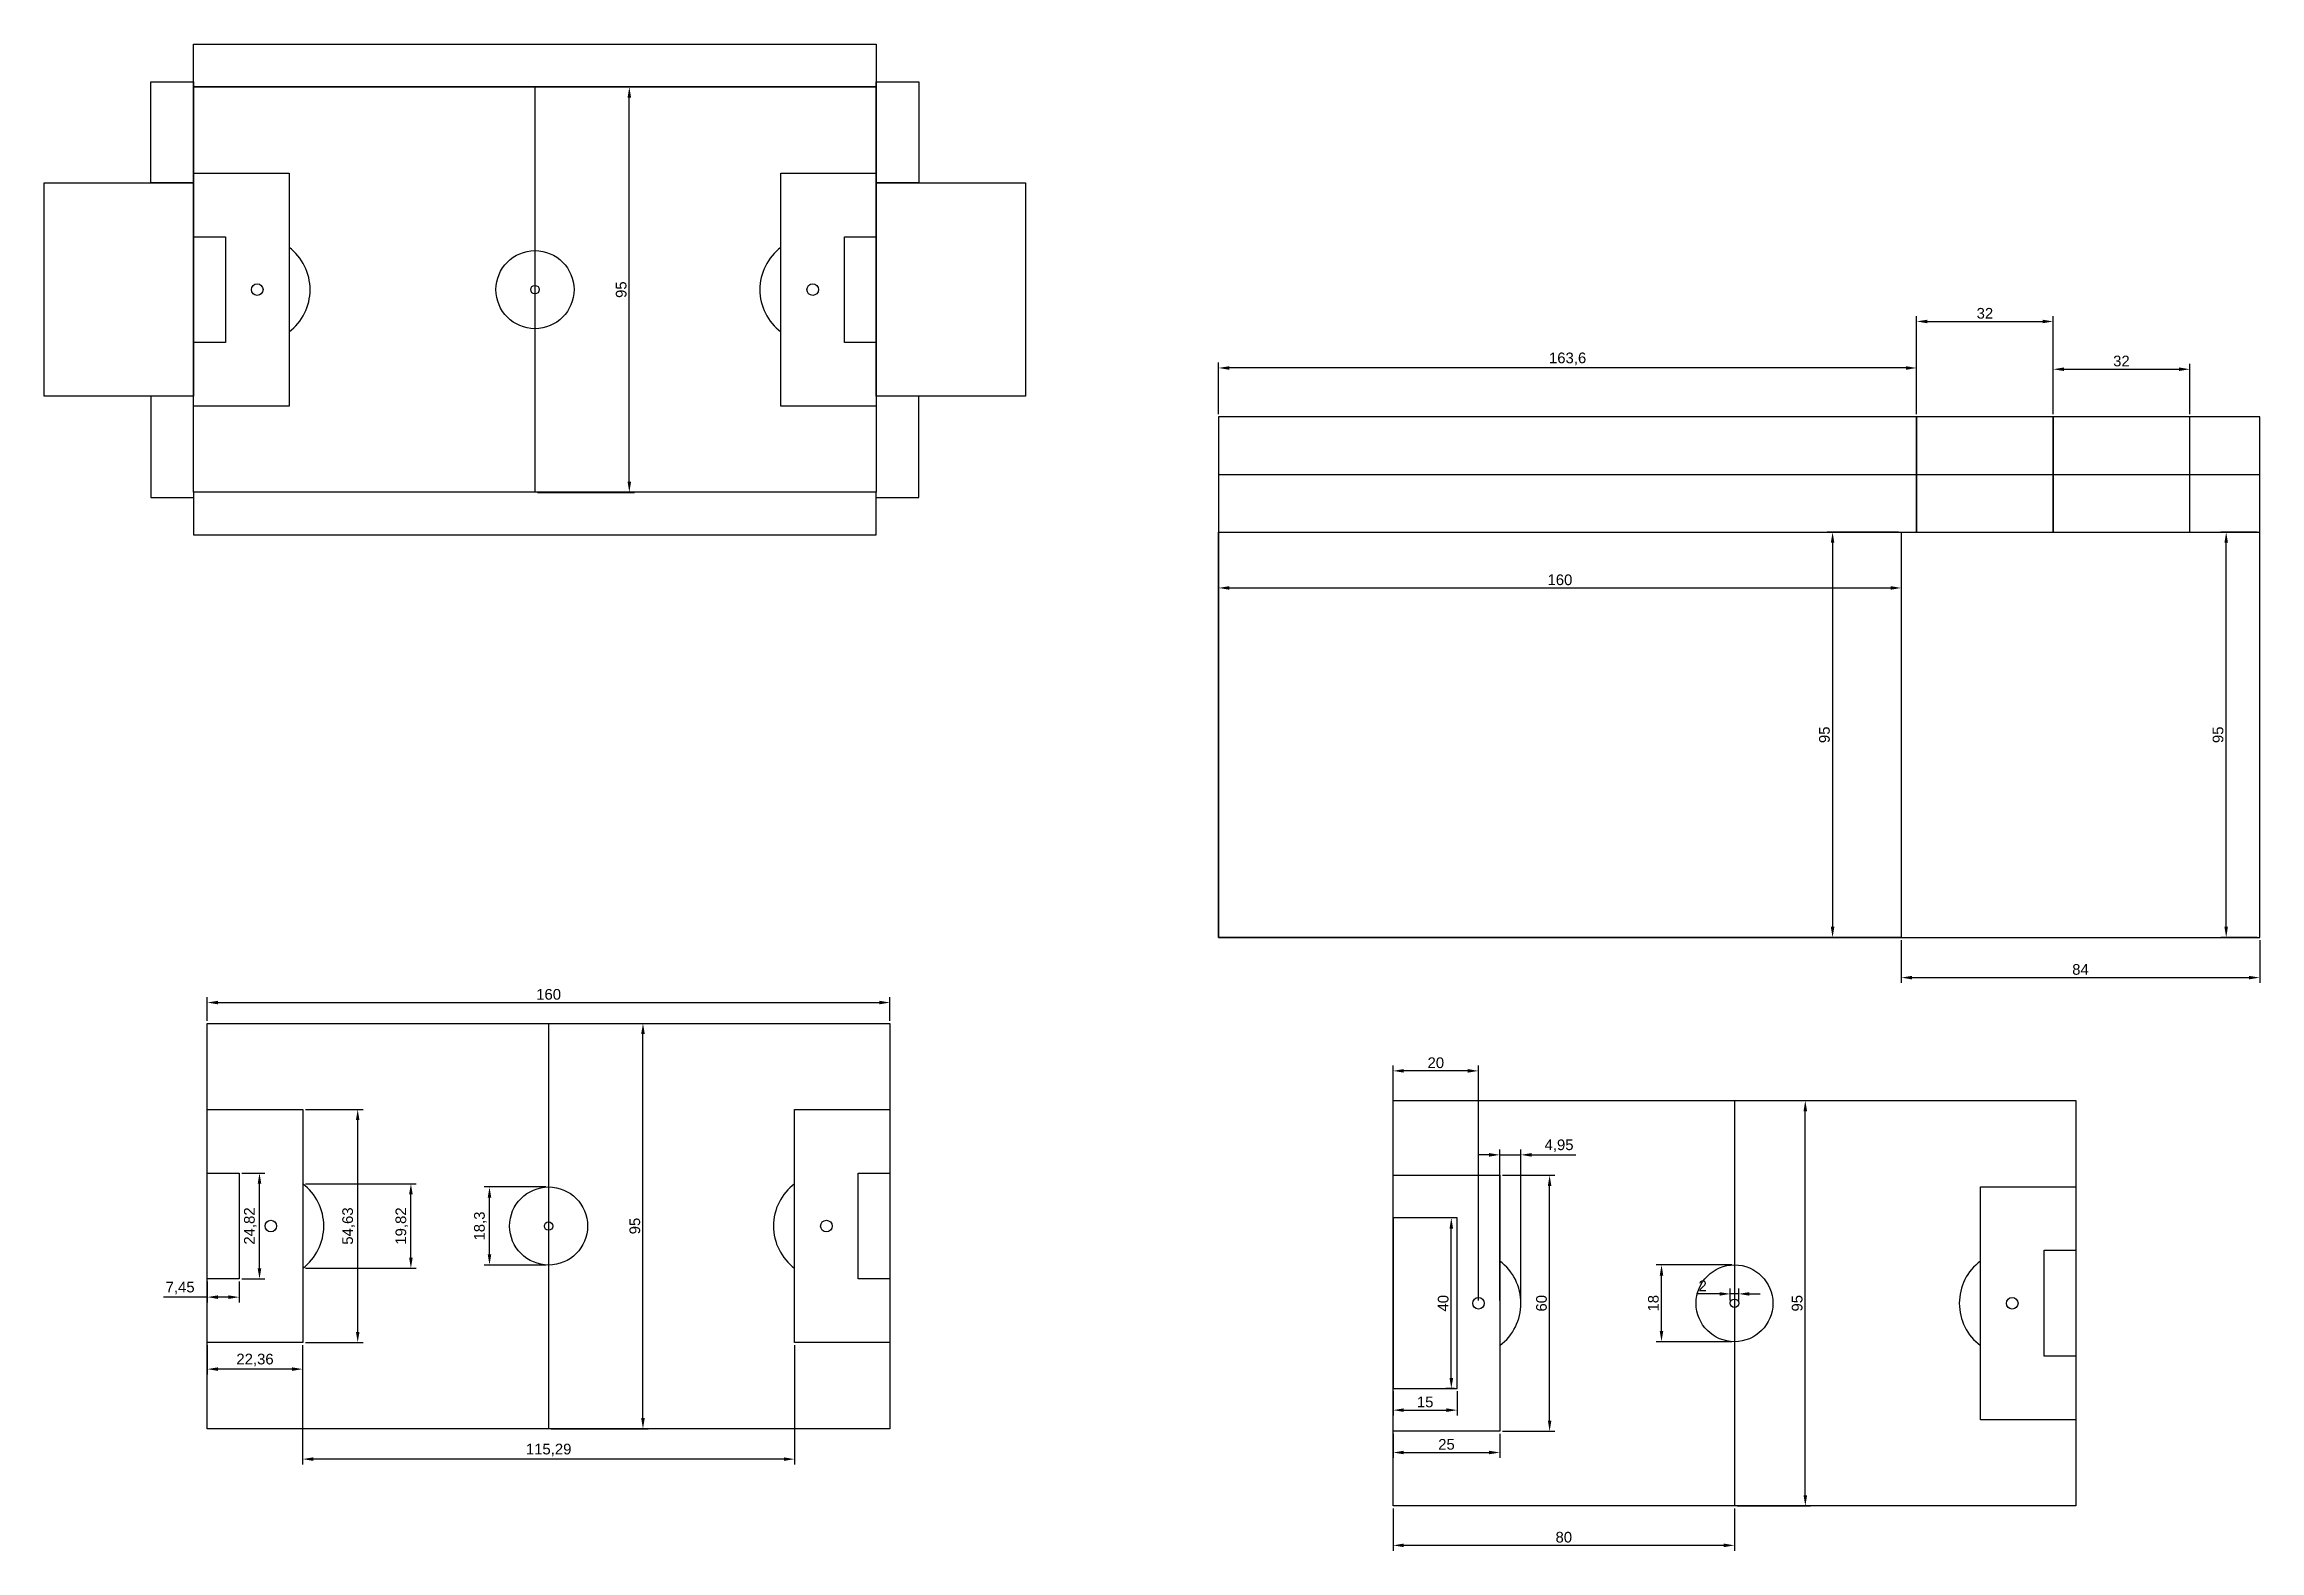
# Model space of a CAD drawing. Header units: millimetres. Extents: x 1537 to 2056, y 1915 to 2268.
import ezdxf

# ---------------------------------------------------------------- set-up
doc = ezdxf.new("R2010")
doc.units = ezdxf.units.MM
doc.styles.get("Standard").update_dxf_attribs({"font": 'Arial.ttf'})
doc.dimstyles.new('ISO-25', dxfattribs={"dimtxt": 2.5, "dimasz": 2.5, "dimexe": 1.25, "dimexo": 0.625, "dimtad": 1, "dimtxsty": 'Standard', "dimcen": 2.5, "dimadec": 0, "dimazin": 0, "dimtfac": 1, "dimtmove": 0, "dimatfit": 3, "dimfxl": 1, "dimarcsym": 0})

# ---------------------------------------------------------------- blocks, each defined once
blk = doc.blocks.new('*D2')
at = {"color": 0, "lineweight": -2, "transparency": 16777216}
for p, q in [((1652.46, 2257.67), (1675.2, 2257.67)), ((1673.95, 2165.17), (1673.95, 2255.17)), ((1652.46, 2162.67), (1675.2, 2162.67))]:
    blk.add_line(p, q, dxfattribs=at)
at = {"color": 0, "transparency": 16777216}
for points in [[(1673.54, 2255.17), (1674.37, 2255.17), (1673.95, 2257.67)], [(1673.54, 2165.17), (1674.37, 2165.17), (1673.95, 2162.67)]]:
    blk.add_solid(points, dxfattribs=at)
at = {"layer": 'Defpoints', "color": 0, "transparency": 16777216}
for p in [(1651.84, 2257.67), (1673.95, 2257.67), (1651.84, 2162.67)]:
    blk.add_point(p, dxfattribs=at)
at = {"color": 0, "transparency": 16777216, "insert": (1672.05, 2210.17), "char_height": 2.5, "attachment_point": 5, "rotation": 90}
blk.add_mtext('95', dxfattribs=at)
blk = doc.blocks.new('*D5')
at = {"color": 0, "lineweight": -2, "transparency": 16777216}
for p, q in [((1655.66, 2038.22), (1678.4, 2038.22)), ((1677.15, 1945.72), (1677.15, 2035.72)), ((1655.66, 1943.22), (1678.4, 1943.22))]:
    blk.add_line(p, q, dxfattribs=at)
at = {"color": 0, "transparency": 16777216}
for points in [[(1676.73, 2035.72), (1677.57, 2035.72), (1677.15, 2038.22)], [(1676.73, 1945.72), (1677.57, 1945.72), (1677.15, 1943.22)]]:
    blk.add_solid(points, dxfattribs=at)
at = {"layer": 'Defpoints', "color": 0, "transparency": 16777216}
for p in [(1655.04, 2038.22), (1677.15, 2038.22), (1655.04, 1943.22)]:
    blk.add_point(p, dxfattribs=at)
at = {"color": 0, "transparency": 16777216, "insert": (1675.25, 1990.72), "char_height": 2.5, "attachment_point": 5, "rotation": 90}
blk.add_mtext('95', dxfattribs=at)
blk = doc.blocks.new('*D6')
at = {"color": 0, "lineweight": -2, "transparency": 16777216}
for p, q in [((1575.04, 2038.85), (1575.04, 2044.34)), ((1577.54, 2043.09), (1732.54, 2043.09)), ((1735.04, 2038.85), (1735.04, 2044.34))]:
    blk.add_line(p, q, dxfattribs=at)
at = {"color": 0, "transparency": 16777216}
for points in [[(1577.54, 2043.51), (1577.54, 2042.68), (1575.04, 2043.09)], [(1732.54, 2043.51), (1732.54, 2042.68), (1735.04, 2043.09)]]:
    blk.add_solid(points, dxfattribs=at)
at = {"layer": 'Defpoints', "color": 0, "transparency": 16777216}
for p in [(1735.04, 2043.09), (1575.04, 2038.22), (1735.04, 2038.22)]:
    blk.add_point(p, dxfattribs=at)
at = {"color": 0, "transparency": 16777216, "insert": (1655.04, 2045), "char_height": 2.5, "attachment_point": 5}
blk.add_mtext('160', dxfattribs=at)
blk = doc.blocks.new('*D7')
at = {"color": 0, "lineweight": -2, "transparency": 16777216}
for p, q in [((1598.02, 2018.04), (1611.54, 2018.04)), ((1610.29, 1965.91), (1610.29, 2015.54)), ((1598.02, 1963.41), (1611.54, 1963.41))]:
    blk.add_line(p, q, dxfattribs=at)
at = {"color": 0, "transparency": 16777216}
for points in [[(1609.87, 2015.54), (1610.71, 2015.54), (1610.29, 2018.04)], [(1609.87, 1965.91), (1610.71, 1965.91), (1610.29, 1963.41)]]:
    blk.add_solid(points, dxfattribs=at)
at = {"layer": 'Defpoints', "color": 0, "transparency": 16777216}
for p in [(1597.39, 2018.04), (1610.29, 2018.04), (1597.39, 1963.41)]:
    blk.add_point(p, dxfattribs=at)
at = {"color": 0, "transparency": 16777216, "insert": (1608.16, 1990.72), "char_height": 2.5, "attachment_point": 5, "rotation": 90}
blk.add_mtext('54,63', dxfattribs=at)
blk = doc.blocks.new('*D8')
at = {"color": 0, "lineweight": -2, "transparency": 16777216}
for p, q in [((1575.04, 1962.78), (1575.04, 1955.94)), ((1597.39, 1962.78), (1597.39, 1955.94)), ((1594.89, 1957.19), (1577.54, 1957.19))]:
    blk.add_line(p, q, dxfattribs=at)
at = {"color": 0, "transparency": 16777216}
for points in [[(1577.54, 1957.6), (1577.54, 1956.77), (1575.04, 1957.19)], [(1594.89, 1957.6), (1594.89, 1956.77), (1597.39, 1957.19)]]:
    blk.add_solid(points, dxfattribs=at)
at = {"layer": 'Defpoints', "color": 0, "transparency": 16777216}
for p in [(1575.04, 1963.41), (1597.39, 1963.41), (1575.04, 1957.19)]:
    blk.add_point(p, dxfattribs=at)
at = {"color": 0, "transparency": 16777216, "insert": (1586.22, 1959.31), "char_height": 2.5, "attachment_point": 5}
blk.add_mtext('22,36', dxfattribs=at)
blk = doc.blocks.new('*D9')
at = {"color": 0, "lineweight": -2, "transparency": 16777216}
for p, q in [((1583.11, 2003.14), (1588.52, 2003.14)), ((1587.27, 1980.81), (1587.27, 2000.64)), ((1583.11, 1978.31), (1588.52, 1978.31))]:
    blk.add_line(p, q, dxfattribs=at)
at = {"color": 0, "transparency": 16777216}
for points in [[(1586.85, 2000.64), (1587.69, 2000.64), (1587.27, 2003.14)], [(1586.85, 1980.81), (1587.69, 1980.81), (1587.27, 1978.31)]]:
    blk.add_solid(points, dxfattribs=at)
at = {"layer": 'Defpoints', "color": 0, "transparency": 16777216}
for p in [(1582.49, 2003.14), (1587.27, 2003.14), (1582.49, 1978.31)]:
    blk.add_point(p, dxfattribs=at)
at = {"color": 0, "transparency": 16777216, "insert": (1585.14, 1990.72), "char_height": 2.5, "attachment_point": 5, "rotation": 90}
blk.add_mtext('24,82', dxfattribs=at)
blk = doc.blocks.new('*D10')
at = {"color": 0, "lineweight": -2, "transparency": 16777216}
for p, q in [((1575.04, 1974.06), (1564.79, 1974.06)), ((1575.04, 1977.69), (1575.04, 1972.81)), ((1579.99, 1974.06), (1577.54, 1974.06)), ((1582.49, 1977.69), (1582.49, 1972.81))]:
    blk.add_line(p, q, dxfattribs=at)
at = {"color": 0, "transparency": 16777216}
for points in [[(1577.54, 1974.48), (1577.54, 1973.64), (1575.04, 1974.06)], [(1579.99, 1974.48), (1579.99, 1973.64), (1582.49, 1974.06)]]:
    blk.add_solid(points, dxfattribs=at)
at = {"layer": 'Defpoints', "color": 0, "transparency": 16777216}
for p in [(1575.04, 1978.31), (1582.49, 1978.31), (1575.04, 1974.06)]:
    blk.add_point(p, dxfattribs=at)
at = {"color": 0, "transparency": 16777216, "insert": (1568.67, 1976.18), "char_height": 2.5, "attachment_point": 5}
blk.add_mtext('7,45', dxfattribs=at)
blk = doc.blocks.new('*D11')
at = {"color": 0, "lineweight": -2, "transparency": 16777216}
for p, q in [((1598.02, 2000.63), (1624.01, 2000.63)), ((1622.76, 1983.32), (1622.76, 1998.13)), ((1598.02, 1980.82), (1624.01, 1980.82))]:
    blk.add_line(p, q, dxfattribs=at)
at = {"color": 0, "transparency": 16777216}
for points in [[(1622.34, 1998.13), (1623.18, 1998.13), (1622.76, 2000.63)], [(1622.34, 1983.32), (1623.18, 1983.32), (1622.76, 1980.82)]]:
    blk.add_solid(points, dxfattribs=at)
at = {"layer": 'Defpoints', "color": 0, "transparency": 16777216}
for p in [(1597.39, 2000.63), (1622.76, 2000.63), (1597.39, 1980.82)]:
    blk.add_point(p, dxfattribs=at)
at = {"color": 0, "transparency": 16777216, "insert": (1620.63, 1990.72), "char_height": 2.5, "attachment_point": 5, "rotation": 90}
blk.add_mtext('19,82', dxfattribs=at)
blk = doc.blocks.new('*D12')
at = {"color": 0, "lineweight": -2, "transparency": 16777216}
for p, q in [((1654.41, 1999.87), (1639.93, 1999.87)), ((1641.18, 1984.07), (1641.18, 1997.37)), ((1654.41, 1981.57), (1639.93, 1981.57))]:
    blk.add_line(p, q, dxfattribs=at)
at = {"color": 0, "transparency": 16777216}
for points in [[(1640.76, 1997.37), (1641.59, 1997.37), (1641.18, 1999.87)], [(1640.76, 1984.07), (1641.59, 1984.07), (1641.18, 1981.57)]]:
    blk.add_solid(points, dxfattribs=at)
at = {"layer": 'Defpoints', "color": 0, "transparency": 16777216}
for p in [(1641.18, 1999.87), (1655.04, 1999.87), (1655.04, 1981.57)]:
    blk.add_point(p, dxfattribs=at)
at = {"color": 0, "transparency": 16777216, "insert": (1639.05, 1990.72), "char_height": 2.5, "attachment_point": 5, "rotation": 90}
blk.add_mtext('18,3', dxfattribs=at)
blk = doc.blocks.new('*D13')
at = {"color": 0, "lineweight": -2, "transparency": 16777216}
for p, q in [((1597.39, 1962.78), (1597.39, 1934.84)), ((1712.68, 1962.78), (1712.68, 1934.84)), ((1710.18, 1936.09), (1599.89, 1936.09))]:
    blk.add_line(p, q, dxfattribs=at)
at = {"color": 0, "transparency": 16777216}
for points in [[(1599.89, 1936.51), (1599.89, 1935.68), (1597.39, 1936.09)], [(1710.18, 1936.51), (1710.18, 1935.68), (1712.68, 1936.09)]]:
    blk.add_solid(points, dxfattribs=at)
at = {"layer": 'Defpoints', "color": 0, "transparency": 16777216}
for p in [(1597.39, 1963.41), (1712.68, 1963.41), (1597.39, 1936.09)]:
    blk.add_point(p, dxfattribs=at)
at = {"color": 0, "transparency": 16777216, "insert": (1655.04, 1938.22), "char_height": 2.5, "attachment_point": 5}
blk.add_mtext('115,29', dxfattribs=at)
blk = doc.blocks.new('*D34')
at = {"color": 0, "lineweight": -2, "transparency": 16777216}
for p, q in [((1852.97, 1941.99), (1852.97, 1936.39)), ((1877.97, 1941.99), (1877.97, 1936.39)), ((1855.47, 1937.64), (1875.47, 1937.64))]:
    blk.add_line(p, q, dxfattribs=at)
at = {"color": 0, "transparency": 16777216}
for points in [[(1855.47, 1938.06), (1855.47, 1937.23), (1852.97, 1937.64)], [(1875.47, 1938.06), (1875.47, 1937.23), (1877.97, 1937.64)]]:
    blk.add_solid(points, dxfattribs=at)
at = {"layer": 'Defpoints', "color": 0, "transparency": 16777216}
for p in [(1852.97, 1942.62), (1877.97, 1942.62), (1877.97, 1937.64)]:
    blk.add_point(p, dxfattribs=at)
at = {"color": 0, "transparency": 16777216, "insert": (1865.47, 1939.54), "char_height": 2.5, "attachment_point": 5}
blk.add_mtext('25', dxfattribs=at)
blk = doc.blocks.new('*D35')
at = {"color": 0, "lineweight": -2, "transparency": 16777216}
for p, q in [((1878.59, 2002.62), (1890.89, 2002.62)), ((1889.64, 1945.12), (1889.64, 2000.12)), ((1878.59, 1942.62), (1890.89, 1942.62))]:
    blk.add_line(p, q, dxfattribs=at)
at = {"color": 0, "transparency": 16777216}
for points in [[(1889.23, 2000.12), (1890.06, 2000.12), (1889.64, 2002.62)], [(1889.23, 1945.12), (1890.06, 1945.12), (1889.64, 1942.62)]]:
    blk.add_solid(points, dxfattribs=at)
at = {"layer": 'Defpoints', "color": 0, "transparency": 16777216}
for p in [(1877.97, 2002.62), (1889.64, 2002.62), (1877.97, 1942.62)]:
    blk.add_point(p, dxfattribs=at)
at = {"color": 0, "transparency": 16777216, "insert": (1887.74, 1972.62), "char_height": 2.5, "attachment_point": 5, "rotation": 90}
blk.add_mtext('60', dxfattribs=at)
blk = doc.blocks.new('*D36')
at = {"color": 0, "lineweight": -2, "transparency": 16777216}
for p, q in [((1875.47, 2007.4), (1872.97, 2007.4)), ((1877.97, 1973.24), (1877.97, 2008.65)), ((1877.97, 2007.4), (1882.91, 2007.4)), ((1882.91, 1973.24), (1882.91, 2008.65)), ((1885.41, 2007.4), (1895.78, 2007.4))]:
    blk.add_line(p, q, dxfattribs=at)
at = {"color": 0, "transparency": 16777216}
for points in [[(1875.47, 2007.82), (1875.47, 2006.98), (1877.97, 2007.4)], [(1885.41, 2007.82), (1885.41, 2006.98), (1882.91, 2007.4)]]:
    blk.add_solid(points, dxfattribs=at)
at = {"layer": 'Defpoints', "color": 0, "transparency": 16777216}
for p in [(1882.91, 2007.4), (1877.97, 1972.62), (1882.91, 1972.62)]:
    blk.add_point(p, dxfattribs=at)
at = {"color": 0, "transparency": 16777216, "insert": (1891.85, 2009.53), "char_height": 2.5, "attachment_point": 5}
blk.add_mtext('4,95', dxfattribs=at)
blk = doc.blocks.new('*D37')
at = {"color": 0, "lineweight": -2, "transparency": 16777216}
for p, q in [((1852.97, 1973.24), (1852.97, 2028.33)), ((1870.47, 2027.08), (1855.47, 2027.08)), ((1872.97, 1973.24), (1872.97, 2028.33))]:
    blk.add_line(p, q, dxfattribs=at)
at = {"color": 0, "transparency": 16777216}
for points in [[(1855.47, 2027.5), (1855.47, 2026.67), (1852.97, 2027.08)], [(1870.47, 2027.5), (1870.47, 2026.67), (1872.97, 2027.08)]]:
    blk.add_solid(points, dxfattribs=at)
at = {"layer": 'Defpoints', "color": 0, "transparency": 16777216}
for p in [(1852.97, 2027.08), (1852.97, 1972.62), (1872.97, 1972.62)]:
    blk.add_point(p, dxfattribs=at)
at = {"color": 0, "transparency": 16777216, "insert": (1862.97, 2028.98), "char_height": 2.5, "attachment_point": 5}
blk.add_mtext('20', dxfattribs=at)
blk = doc.blocks.new('*D38')
at = {"color": 0, "lineweight": -2, "transparency": 16777216}
for p, q in [((1867.34, 1992.62), (1865.35, 1992.62)), ((1866.6, 1955.12), (1866.6, 1990.12)), ((1867.34, 1952.62), (1865.35, 1952.62))]:
    blk.add_line(p, q, dxfattribs=at)
at = {"color": 0, "transparency": 16777216}
for points in [[(1866.18, 1990.12), (1867.02, 1990.12), (1866.6, 1992.62)], [(1866.18, 1955.12), (1867.02, 1955.12), (1866.6, 1952.62)]]:
    blk.add_solid(points, dxfattribs=at)
at = {"layer": 'Defpoints', "color": 0, "transparency": 16777216}
for p in [(1866.6, 1992.62), (1867.97, 1992.62), (1867.97, 1952.62)]:
    blk.add_point(p, dxfattribs=at)
at = {"color": 0, "transparency": 16777216, "insert": (1864.7, 1972.62), "char_height": 2.5, "attachment_point": 5, "rotation": 90}
blk.add_mtext('40', dxfattribs=at)
blk = doc.blocks.new('*D39')
at = {"color": 0, "lineweight": -2, "transparency": 16777216}
for p, q in [((1852.97, 1951.99), (1852.97, 1946.32)), ((1855.47, 1947.57), (1865.47, 1947.57)), ((1867.97, 1951.99), (1867.97, 1946.32))]:
    blk.add_line(p, q, dxfattribs=at)
at = {"color": 0, "transparency": 16777216}
for points in [[(1855.47, 1947.99), (1855.47, 1947.16), (1852.97, 1947.57)], [(1865.47, 1947.99), (1865.47, 1947.16), (1867.97, 1947.57)]]:
    blk.add_solid(points, dxfattribs=at)
at = {"layer": 'Defpoints', "color": 0, "transparency": 16777216}
for p in [(1852.97, 1952.62), (1867.97, 1952.62), (1867.97, 1947.57)]:
    blk.add_point(p, dxfattribs=at)
at = {"color": 0, "transparency": 16777216, "insert": (1860.47, 1949.47), "char_height": 2.5, "attachment_point": 5}
blk.add_mtext('15', dxfattribs=at)
blk = doc.blocks.new('*D41')
at = {"color": 0, "lineweight": -2, "transparency": 16777216}
for p, q in [((1852.97, 1924.49), (1852.97, 1914.63)), ((1932.97, 1924.49), (1932.97, 1914.63)), ((1930.47, 1915.88), (1855.47, 1915.88))]:
    blk.add_line(p, q, dxfattribs=at)
at = {"color": 0, "transparency": 16777216}
for points in [[(1855.47, 1916.3), (1855.47, 1915.47), (1852.97, 1915.88)], [(1930.47, 1916.3), (1930.47, 1915.47), (1932.97, 1915.88)]]:
    blk.add_solid(points, dxfattribs=at)
at = {"layer": 'Defpoints', "color": 0, "transparency": 16777216}
for p in [(1852.97, 1925.12), (1932.97, 1925.12), (1852.97, 1915.88)]:
    blk.add_point(p, dxfattribs=at)
at = {"color": 0, "transparency": 16777216, "insert": (1892.97, 1917.78), "char_height": 2.5, "attachment_point": 5}
blk.add_mtext('80', dxfattribs=at)
blk = doc.blocks.new('*D44')
at = {"color": 0, "lineweight": -2, "transparency": 16777216}
for p, q in [((1932.34, 1981.62), (1914.62, 1981.62)), ((1915.87, 1966.12), (1915.87, 1979.12)), ((1932.34, 1963.62), (1914.62, 1963.62))]:
    blk.add_line(p, q, dxfattribs=at)
at = {"color": 0, "transparency": 16777216}
for points in [[(1915.45, 1979.12), (1916.28, 1979.12), (1915.87, 1981.62)], [(1915.45, 1966.12), (1916.28, 1966.12), (1915.87, 1963.62)]]:
    blk.add_solid(points, dxfattribs=at)
at = {"layer": 'Defpoints', "color": 0, "transparency": 16777216}
for p in [(1915.87, 1981.62), (1932.97, 1981.62), (1932.97, 1963.62)]:
    blk.add_point(p, dxfattribs=at)
at = {"color": 0, "transparency": 16777216, "insert": (1913.97, 1972.62), "char_height": 2.5, "attachment_point": 5, "rotation": 90}
blk.add_mtext('18', dxfattribs=at)
blk = doc.blocks.new('*D45')
at = {"color": 0, "lineweight": -2, "transparency": 16777216}
for p, q in [((1929.47, 1974.82), (1924.06, 1974.82)), ((1931.97, 1973.24), (1931.97, 1976.07)), ((1933.97, 1974.82), (1931.97, 1974.82)), ((1933.97, 1973.24), (1933.97, 1976.07)), ((1936.47, 1974.82), (1938.97, 1974.82))]:
    blk.add_line(p, q, dxfattribs=at)
at = {"color": 0, "transparency": 16777216}
for points in [[(1929.47, 1975.23), (1929.47, 1974.4), (1931.97, 1974.82)], [(1936.47, 1975.23), (1936.47, 1974.4), (1933.97, 1974.82)]]:
    blk.add_solid(points, dxfattribs=at)
at = {"layer": 'Defpoints', "color": 0, "transparency": 16777216}
for p in [(1931.97, 1974.82), (1931.97, 1972.62), (1933.97, 1972.62)]:
    blk.add_point(p, dxfattribs=at)
at = {"color": 0, "transparency": 16777216, "insert": (1925.52, 1976.7), "char_height": 2.5, "attachment_point": 5}
blk.add_mtext('2', dxfattribs=at)
blk = doc.blocks.new('*D51')
at = {"color": 0, "lineweight": -2, "transparency": 16777216}
for p, q in [((1812.06, 2152.73), (1812.06, 2139.01)), ((1972.06, 2152.73), (1972.06, 2139.01)), ((1814.56, 2140.26), (1969.56, 2140.26))]:
    blk.add_line(p, q, dxfattribs=at)
at = {"color": 0, "transparency": 16777216}
for points in [[(1814.56, 2140.68), (1814.56, 2139.85), (1812.06, 2140.26)], [(1969.56, 2140.68), (1969.56, 2139.85), (1972.06, 2140.26)]]:
    blk.add_solid(points, dxfattribs=at)
at = {"layer": 'Defpoints', "color": 0, "transparency": 16777216}
for p in [(1812.06, 2153.35), (1972.06, 2153.35), (1972.06, 2140.26)]:
    blk.add_point(p, dxfattribs=at)
at = {"color": 0, "transparency": 16777216, "insert": (1892.06, 2142.16), "char_height": 2.5, "attachment_point": 5}
blk.add_mtext('160', dxfattribs=at)
blk = doc.blocks.new('*D52')
at = {"color": 0, "lineweight": -2, "transparency": 16777216}
for p, q in [((1971.44, 2153.35), (1954.71, 2153.35)), ((1955.96, 2150.85), (1955.96, 2060.85)), ((1971.44, 2058.35), (1954.71, 2058.35))]:
    blk.add_line(p, q, dxfattribs=at)
at = {"color": 0, "transparency": 16777216}
for points in [[(1955.54, 2150.85), (1956.38, 2150.85), (1955.96, 2153.35)], [(1955.54, 2060.85), (1956.38, 2060.85), (1955.96, 2058.35)]]:
    blk.add_solid(points, dxfattribs=at)
at = {"layer": 'Defpoints', "color": 0, "transparency": 16777216}
for p in [(1972.06, 2153.35), (1955.96, 2058.35), (1972.06, 2058.35)]:
    blk.add_point(p, dxfattribs=at)
at = {"color": 0, "transparency": 16777216, "insert": (1954.06, 2105.85), "char_height": 2.5, "attachment_point": 5, "rotation": 90}
blk.add_mtext('95', dxfattribs=at)
blk = doc.blocks.new('*D53')
at = {"color": 0, "lineweight": -2, "transparency": 16777216}
for p, q in [((1812.06, 2180.98), (1812.06, 2193.07)), ((1973.16, 2191.82), (1814.56, 2191.82)), ((1975.66, 2180.98), (1975.66, 2193.07))]:
    blk.add_line(p, q, dxfattribs=at)
at = {"color": 0, "transparency": 16777216}
for points in [[(1814.56, 2192.23), (1814.56, 2191.4), (1812.06, 2191.82)], [(1973.16, 2192.23), (1973.16, 2191.4), (1975.66, 2191.82)]]:
    blk.add_solid(points, dxfattribs=at)
at = {"layer": 'Defpoints', "color": 0, "transparency": 16777216}
for p in [(1812.06, 2191.82), (1812.06, 2180.35), (1975.66, 2180.35)]:
    blk.add_point(p, dxfattribs=at)
at = {"color": 0, "transparency": 16777216, "insert": (1893.86, 2193.95), "char_height": 2.5, "attachment_point": 5}
blk.add_mtext('163,6', dxfattribs=at)
blk = doc.blocks.new('*D54')
at = {"color": 0, "lineweight": -2, "transparency": 16777216}
for p, q in [((1975.66, 2180.98), (1975.66, 2203.97)), ((1978.16, 2202.72), (2005.16, 2202.72)), ((2007.66, 2180.98), (2007.66, 2203.97))]:
    blk.add_line(p, q, dxfattribs=at)
at = {"color": 0, "transparency": 16777216}
for points in [[(1978.16, 2203.13), (1978.16, 2202.3), (1975.66, 2202.72)], [(2005.16, 2203.13), (2005.16, 2202.3), (2007.66, 2202.72)]]:
    blk.add_solid(points, dxfattribs=at)
at = {"layer": 'Defpoints', "color": 0, "transparency": 16777216}
for p in [(2007.66, 2202.72), (1975.66, 2180.35), (2007.66, 2180.35)]:
    blk.add_point(p, dxfattribs=at)
at = {"color": 0, "transparency": 16777216, "insert": (1991.66, 2204.62), "char_height": 2.5, "attachment_point": 5}
blk.add_mtext('32', dxfattribs=at)
blk = doc.blocks.new('*D55')
at = {"color": 0, "lineweight": -2, "transparency": 16777216}
for p, q in [((2007.66, 2180.98), (2007.66, 2192.77)), ((2010.16, 2191.52), (2037.16, 2191.52)), ((2039.66, 2180.98), (2039.66, 2192.77))]:
    blk.add_line(p, q, dxfattribs=at)
at = {"color": 0, "transparency": 16777216}
for points in [[(2010.16, 2191.94), (2010.16, 2191.11), (2007.66, 2191.52)], [(2037.16, 2191.94), (2037.16, 2191.11), (2039.66, 2191.52)]]:
    blk.add_solid(points, dxfattribs=at)
at = {"layer": 'Defpoints', "color": 0, "transparency": 16777216}
for p in [(2039.66, 2191.52), (2007.66, 2180.35), (2039.66, 2180.35)]:
    blk.add_point(p, dxfattribs=at)
at = {"color": 0, "transparency": 16777216, "insert": (2023.66, 2193.43), "char_height": 2.5, "attachment_point": 5}
blk.add_mtext('32', dxfattribs=at)
blk = doc.blocks.new('*D56')
at = {"color": 0, "lineweight": -2, "transparency": 16777216}
for p, q in [((1972.06, 2057.73), (1972.06, 2047.69)), ((2056.06, 2057.73), (2056.06, 2047.69)), ((1974.56, 2048.94), (2053.56, 2048.94))]:
    blk.add_line(p, q, dxfattribs=at)
at = {"color": 0, "transparency": 16777216}
for points in [[(1974.56, 2049.35), (1974.56, 2048.52), (1972.06, 2048.94)], [(2053.56, 2049.35), (2053.56, 2048.52), (2056.06, 2048.94)]]:
    blk.add_solid(points, dxfattribs=at)
at = {"layer": 'Defpoints', "color": 0, "transparency": 16777216}
for p in [(1972.06, 2058.35), (2056.06, 2058.35), (2056.06, 2048.94)]:
    blk.add_point(p, dxfattribs=at)
at = {"color": 0, "transparency": 16777216, "insert": (2014.06, 2050.84), "char_height": 2.5, "attachment_point": 5}
blk.add_mtext('84', dxfattribs=at)
blk = doc.blocks.new('*D57')
at = {"color": 0, "lineweight": -2, "transparency": 16777216}
for p, q in [((2055.44, 2153.35), (2046.96, 2153.35)), ((2048.21, 2060.85), (2048.21, 2150.85)), ((2055.44, 2058.35), (2046.96, 2058.35))]:
    blk.add_line(p, q, dxfattribs=at)
at = {"color": 0, "transparency": 16777216}
for points in [[(2047.79, 2150.85), (2048.62, 2150.85), (2048.21, 2153.35)], [(2047.79, 2060.85), (2048.62, 2060.85), (2048.21, 2058.35)]]:
    blk.add_solid(points, dxfattribs=at)
at = {"layer": 'Defpoints', "color": 0, "transparency": 16777216}
for p in [(2048.21, 2153.35), (2056.06, 2153.35), (2056.06, 2058.35)]:
    blk.add_point(p, dxfattribs=at)
at = {"color": 0, "transparency": 16777216, "insert": (2046.31, 2105.85), "char_height": 2.5, "attachment_point": 5, "rotation": 90}
blk.add_mtext('95', dxfattribs=at)
blk = doc.blocks.new('*D58')
at = {"color": 0, "lineweight": -2, "transparency": 16777216}
for p, q in [((1933.59, 2020.12), (1950.82, 2020.12)), ((1949.57, 1927.62), (1949.57, 2017.62)), ((1933.59, 1925.12), (1950.82, 1925.12))]:
    blk.add_line(p, q, dxfattribs=at)
at = {"color": 0, "transparency": 16777216}
for points in [[(1949.15, 2017.62), (1949.99, 2017.62), (1949.57, 2020.12)], [(1949.15, 1927.62), (1949.99, 1927.62), (1949.57, 1925.12)]]:
    blk.add_solid(points, dxfattribs=at)
at = {"layer": 'Defpoints', "color": 0, "transparency": 16777216}
for p in [(1932.97, 2020.12), (1949.57, 2020.12), (1932.97, 1925.12)]:
    blk.add_point(p, dxfattribs=at)
at = {"color": 0, "transparency": 16777216, "insert": (1947.67, 1972.62), "char_height": 2.5, "attachment_point": 5, "rotation": 90}
blk.add_mtext('95', dxfattribs=at)

msp = doc.modelspace()

# ---------------------------------------------------------------- linework, layer by layer
for p, q in [((1651.84, 2257.674), (1651.84, 2162.674)), ((1975.662, 2153.35), (2056.062, 2153.35)), ((1655.037, 2038.224), (1655.037, 1943.224)), ((1932.969, 2020.116), (1932.969, 1925.116))]:
    msp.add_line(p, q)
for points in [[(1571.84, 2257.674), (1571.84, 2267.674), (1731.84, 2267.674), (1731.84, 2257.674), (1571.84, 2257.674)], [(1571.84, 2235.174), (1561.84, 2235.174), (1561.84, 2258.874), (1571.84, 2258.874), (1571.84, 2235.174)], [(1731.84, 2235.174), (1731.84, 2258.874), (1741.84, 2258.874), (1741.84, 2235.174), (1731.84, 2235.174)], [(1571.84, 2257.674), (1731.84, 2257.674), (1731.84, 2162.674), (1571.84, 2162.674), (1571.84, 2257.674)], [(1536.84, 2210.174), (1536.84, 2235.174), (1571.84, 2235.174), (1571.84, 2210.174), (1571.84, 2185.174), (1536.84, 2185.174), (1536.84, 2235.174)], [(1594.196, 2237.49), (1594.196, 2182.858), (1571.84, 2182.858), (1571.84, 2237.49), (1594.196, 2237.49)], [(1709.483, 2182.858), (1709.483, 2237.49), (1731.84, 2237.49), (1731.84, 2182.858), (1709.483, 2182.858)], [(1731.84, 2210.174), (1731.84, 2235.174), (1766.84, 2235.174), (1766.84, 2210.174), (1766.84, 2185.174), (1731.84, 2185.174), (1731.84, 2235.174)], [(1571.84, 2222.585), (1571.84, 2222.585), (1579.292, 2222.585), (1579.292, 2197.762), (1571.84, 2197.762), (1571.84, 2222.585)], [(1731.84, 2197.762), (1731.84, 2197.762), (1724.387, 2197.762), (1724.387, 2222.585), (1731.84, 2222.585), (1731.84, 2197.762)], [(1571.84, 2185.174), (1561.84, 2185.174), (1561.84, 2161.474), (1571.84, 2161.474)], [(1731.84, 2161.474), (1741.84, 2161.474), (1741.84, 2185.174), (1731.84, 2185.174), (1731.84, 2162.674)], [(1812.062, 2180.35), (1812.062, 2058.35), (2056.062, 2058.35), (2056.062, 2180.35), (1812.062, 2180.35)], [(1972.062, 2153.35), (1975.662, 2153.35), (1975.662, 2180.35), (1812.062, 2180.35), (1812.062, 2153.35), (1972.062, 2153.35)], [(1975.662, 2153.35), (2007.662, 2153.35), (2007.662, 2180.35), (1975.662, 2180.35), (1975.662, 2153.35)], [(2007.662, 2153.35), (2039.662, 2153.35), (2039.662, 2180.35), (2007.662, 2180.35), (2007.662, 2153.35)], [(1812.062, 2166.85), (2056.062, 2166.85)], [(1571.84, 2162.674), (1571.84, 2152.674), (1731.84, 2152.674), (1731.84, 2162.674), (1571.84, 2162.674)], [(1812.062, 2153.35), (1972.062, 2153.35), (1972.062, 2058.35), (1812.062, 2058.35), (1812.062, 2153.35)], [(1575.037, 2038.224), (1735.037, 2038.224), (1735.037, 1943.224), (1575.037, 1943.224), (1575.037, 2038.224)], [(1852.969, 2020.116), (2012.969, 2020.116), (2012.969, 1925.116), (1852.969, 1925.116), (1852.969, 2020.116)], [(1597.393, 2018.04), (1597.393, 1963.408), (1575.037, 1963.408), (1575.037, 2018.04), (1597.393, 2018.04)], [(1712.68, 1963.408), (1712.68, 2018.04), (1735.037, 2018.04), (1735.037, 1963.408), (1712.68, 1963.408)], [(1575.037, 2003.135), (1575.037, 2003.135), (1582.489, 2003.135), (1582.489, 1978.313), (1575.037, 1978.313), (1575.037, 2003.135)], [(1735.037, 1978.313), (1735.037, 1978.313), (1727.584, 1978.313), (1727.584, 2003.135), (1735.037, 2003.135), (1735.037, 1978.313)], [(1852.969, 1942.616), (1852.969, 2002.616), (1877.969, 2002.616), (1877.969, 1942.616), (1852.969, 1942.616)], [(1990.612, 1945.3), (1990.612, 1999.932), (2012.969, 1999.932), (2012.969, 1945.3), (1990.612, 1945.3)], [(1852.969, 1992.616), (1852.969, 1952.616), (1867.969, 1952.616), (1867.969, 1992.616), (1852.969, 1992.616)], [(2012.969, 1960.204), (2012.969, 1960.204), (2005.517, 1960.204), (2005.517, 1985.027), (2012.969, 1985.027), (2012.969, 1960.204)]]:
    msp.add_lwpolyline(points)
for centre, radius in [((1651.84, 2210.174), 9.15), ((1586.744, 2210.174), 1.355), ((1651.84, 2210.174), 1), ((1716.935, 2210.174), 1.355), ((1655.037, 1990.724), 9.15), ((1589.941, 1990.724), 1.355), ((1655.037, 1990.724), 1), ((1720.132, 1990.724), 1.355), ((1932.969, 1972.616), 9), ((1872.969, 1972.616), 1.355), ((1932.969, 1972.616), 1), ((1998.064, 1972.616), 1.355)]:
    msp.add_circle(centre, radius)
for centre, start, end in [((1586.744, 2210.174), 306.94821, 53.05179), ((1716.935, 2210.174), 126.94821, 233.05179), ((1589.941, 1990.724), 306.94821, 53.05179), ((1720.132, 1990.724), 126.94821, 233.05179), ((1870.517, 1972.616), 306.94821, 53.05179), ((1998.064, 1972.616), 126.94821, 233.05179)]:
    msp.add_arc(centre, 12.398, start, end)

# ---------------------------------------------------------------- dimensions: what is measured, and where the dimension line sits
for base, p1, p2, picture, middle in [((1673.952, 2257.674), (1651.84, 2162.674), (1651.84, 2257.674), '*D2', (1672.051, 2210.174)), ((1949.572, 2020.116), (1932.969, 1925.116), (1932.969, 2020.116), '*D58', (1947.67, 1972.616))]:
    dim = msp.add_linear_dim(base=base, p1=p1, p2=p2, angle=90, dimstyle='ISO-25')
    dim.commit()
    dim.dimension.update_dxf_attribs({"geometry": picture, "text_midpoint": middle})
at = {"color": 1}
for base, p1, p2, picture, middle in [((2007.662, 2202.718), (1975.662, 2180.35), (2007.662, 2180.35), '*D54', (1991.662, 2204.62)), ((1812.062, 2191.818), (1975.662, 2180.35), (1812.062, 2180.35), '*D53', (1893.862, 2193.945)), ((2039.662, 2191.523), (2007.662, 2180.35), (2039.662, 2180.35), '*D55', (2023.662, 2193.425)), ((1972.062, 2140.262), (1812.062, 2153.35), (1972.062, 2153.35), '*D51', (1892.062, 2142.164)), ((2056.062, 2048.936), (1972.062, 2058.35), (2056.062, 2058.35), '*D56', (2014.062, 2050.837)), ((1735.037, 2043.094), (1575.037, 2038.224), (1735.037, 2038.224), '*D6', (1655.037, 2044.995)), ((1852.969, 2027.083), (1872.969, 1972.616), (1852.969, 1972.616), '*D37', (1862.969, 2028.985)), ((1882.915, 2007.4), (1877.969, 1972.616), (1882.915, 1972.616), '*D36', (1891.846, 2009.527)), ((1575.037, 1974.061), (1582.489, 1978.313), (1575.037, 1978.313), '*D10', (1568.666, 1976.183)), ((1931.969, 1974.816), (1933.969, 1972.616), (1931.969, 1972.616), '*D45', (1925.516, 1976.696)), ((1575.037, 1957.186), (1597.393, 1963.408), (1575.037, 1963.408), '*D8', (1586.215, 1959.313)), ((1597.393, 1936.093), (1712.68, 1963.408), (1597.393, 1963.408), '*D13', (1655.037, 1938.22)), ((1867.969, 1947.572), (1852.969, 1952.616), (1867.969, 1952.616), '*D39', (1860.469, 1949.473)), ((1877.969, 1937.642), (1852.969, 1942.616), (1877.969, 1942.616), '*D34', (1865.469, 1939.544)), ((1852.969, 1915.883), (1932.969, 1925.116), (1852.969, 1925.116), '*D41', (1892.969, 1917.785))]:
    dim = msp.add_linear_dim(base=base, p1=p1, p2=p2, dimstyle='ISO-25', dxfattribs=at)
    dim.commit()
    dim.dimension.update_dxf_attribs({"geometry": picture, "text_midpoint": middle})
for base, p1, p2, picture, middle in [((1955.96, 2058.35), (1972.062, 2153.35), (1972.062, 2058.35), '*D52', (1954.058, 2105.85)), ((2048.208, 2153.35), (2056.062, 2058.35), (2056.062, 2153.35), '*D57', (2046.306, 2105.85)), ((1677.149, 2038.224), (1655.037, 1943.224), (1655.037, 2038.224), '*D5', (1675.248, 1990.724)), ((1610.291, 2018.04), (1597.393, 1963.408), (1597.393, 2018.04), '*D7', (1608.164, 1990.724)), ((1587.27, 2003.135), (1582.489, 1978.313), (1582.489, 2003.135), '*D9', (1585.143, 1990.724)), ((1641.177, 1999.874), (1655.037, 1981.574), (1655.037, 1999.874), '*D12', (1639.049, 1990.724)), ((1889.643, 2002.616), (1877.969, 1942.616), (1877.969, 2002.616), '*D35', (1887.742, 1972.616)), ((1866.6, 1992.616), (1867.969, 1952.616), (1867.969, 1992.616), '*D38', (1864.699, 1972.616)), ((1915.868, 1981.616), (1932.969, 1963.616), (1932.969, 1981.616), '*D44', (1913.966, 1972.616))]:
    dim = msp.add_linear_dim(base=base, p1=p1, p2=p2, angle=90, dimstyle='ISO-25', dxfattribs=at)
    dim.commit()
    dim.dimension.update_dxf_attribs({"geometry": picture, "text_midpoint": middle})
dim = msp.add_aligned_dim(p1=(1597.393, 1980.816), p2=(1597.393, 2000.632), distance=-25.367, dimstyle='ISO-25', dxfattribs=at)
dim.commit()
dim.dimension.update_dxf_attribs({"geometry": '*D11', "text_midpoint": (1620.633, 1990.724)})

doc.saveas('drawing.dxf')
